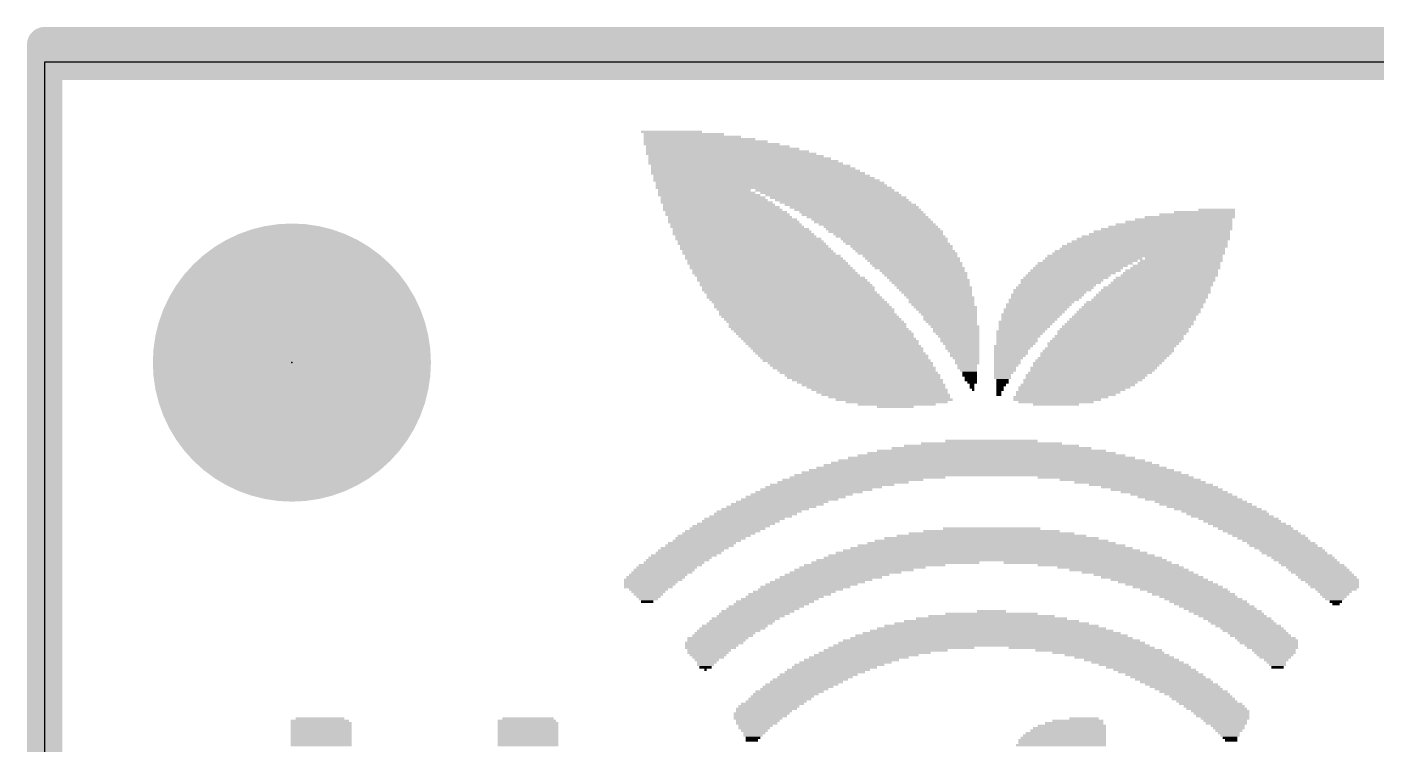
# Model space of a CAD drawing. Extents: x -0.1 to 68.7, y -0.4 to 53.6.
# Drawn here: x -0.13 to 9.57, y 48.44 to 53.59 of the extents above; entities that cross this region are included whole.
import ezdxf

# ---------------------------------------------------------------- set-up
doc = ezdxf.new("R2010")
doc.units = 0
for name, color, linetype in [('1', 12, 'CONTINUOUS'), ('16', 132, 'CONTINUOUS'), ('20', 4, 'CONTINUOUS'), ('21', 40, 'CONTINUOUS'), ('23', 53, 'CONTINUOUS'), ('41', 12, 'CONTINUOUS'), ('51', 253, 'CONTINUOUS')]:
    doc.layers.add(name, color=color, linetype=linetype)

# ---------------------------------------------------------------- blocks, each defined once
blk = doc.blocks.new('PIE')
at = {"const_width": 0.5}
blk.add_lwpolyline([(0, -0.25, 1), (0, 0.25, 1), (0, -0.25)], format="xyb", dxfattribs=at)
blk = doc.blocks.new('RECT')
blk.add_solid([(-0.5, -0.5), (0.5, -0.5), (-0.5, 0.5), (0.5, 0.5)])

msp = doc.modelspace()

# ---------------------------------------------------------------- linework, layer by layer
at = {"layer": '1', "const_width": 0.254}
for points in [[(0, 34.29), (0, 53.34)], [(0, 53.34), (68.58, 53.34)]]:
    msp.add_lwpolyline(points, dxfattribs=at)
at = {"layer": '1', "const_width": 0.127}
for points in [[(0.0635, 53.34, 1), (-0.0635, 53.34)], [(0, 53.4035, 1), (0, 53.2765)]]:
    msp.add_lwpolyline(points, format="xyb", dxfattribs=at)
at = {"layer": '16', "const_width": 0.254}
for points in [[(0, 53.467), (0, 34.29)], [(68.58, 53.467), (0, 53.467)]]:
    msp.add_lwpolyline(points, dxfattribs=at)
at = {"layer": '16', "const_width": 0.127}
for points in [[(0.0635, 53.467, 1), (-0.0635, 53.467)], [(0, 53.5305, 1), (0, 53.4035)]]:
    msp.add_lwpolyline(points, format="xyb", dxfattribs=at)
at = {"layer": '20'}
for p, q in [((64.516, 53.34), (0, 53.34)), ((0, 53.34), (0, 0))]:
    msp.add_line(p, q, dxfattribs=at)
at = {"layer": '23'}
msp.add_point((1.778, 51.181), dxfattribs=at)
at = {"layer": '41'}
for points, const_width in [([(1.778, 51.931, 0.4142), (1.028, 51.181)], 0.5), ([(2.528, 51.181, 0.4142), (1.778, 51.931)], 0.5), ([(1.778, 52.056, 1), (1.778, 51.806)], 0.25), ([(1.778, 51.806, 1), (1.778, 52.056)], 0.25), ([(1.028, 51.181, 0.4142), (1.778, 50.431)], 0.5), ([(1.153, 51.181, 1), (0.903, 51.181)], 0.25), ([(1.778, 50.431, 0.4142), (2.528, 51.181)], 0.5), ([(2.653, 51.181, 1), (2.403, 51.181)], 0.25), ([(0.903, 51.181, 1), (1.153, 51.181)], 0.25), ([(2.403, 51.181, 1), (2.653, 51.181)], 0.25), ([(1.778, 50.556, 1), (1.778, 50.306)], 0.25), ([(1.778, 50.306, 1), (1.778, 50.556)], 0.25)]:
    msp.add_lwpolyline(points, format="xyb", dxfattribs=dict(at, const_width=const_width))
at = {"layer": '51'}
for p, q in [((64.516, 53.34), (0, 53.34)), ((0, 53.34), (0, 0))]:
    msp.add_line(p, q, dxfattribs=at)

# ---------------------------------------------------------------- block references
at = {"layer": '1'}
msp.add_blockref('PIE', (1.778, 51.181), dxfattribs=at)
at = {"layer": '21', "yscale": 0.0175}
for p, xscale in [((4.508, 52.8395), 0.4375), ((4.5956, 52.822), 0.5775), ((4.6568, 52.8045), 0.7), ((4.7093, 52.787), 0.805), ((4.753, 52.7695), 0.8925), ((4.7968, 52.752), 0.98), ((4.8406, 52.7345), 1.0325), ((4.9106, 52.6995), 1.1725), ((4.9368, 52.682), 1.225), ((4.8756, 52.717), 1.1025), ((4.9718, 52.6645), 1.26), ((4.9981, 52.647), 1.3125), ((5.0243, 52.6295), 1.365), ((5.0418, 52.612), 1.4), ((5.0768, 52.5945), 1.435), ((5.0943, 52.577), 1.47), ((5.1118, 52.5595), 1.505), ((5.1293, 52.542), 1.54), ((5.1555, 52.5245), 1.5574), ((5.173, 52.507), 1.5925), ((5.1905, 52.4895), 1.6275), ((5.2168, 52.472), 1.645), ((5.2256, 52.4545), 1.6625), ((5.2431, 52.437), 1.6975), ((4.7443, 52.4195), 0.665), ((4.7618, 52.402), 0.7), ((4.7793, 52.3845), 0.735), ((5.6105, 52.4195), 0.9975), ((5.6456, 52.402), 0.9975), ((5.6718, 52.3845), 0.98), ((4.8143, 52.3495), 0.77), ((4.8318, 52.332), 0.805), ((4.8056, 52.367), 0.7525), ((4.8493, 52.3145), 0.805), ((4.8668, 52.297), 0.84), ((5.7068, 52.367), 0.98), ((5.7331, 52.3495), 0.9625), ((5.7593, 52.332), 0.945), ((5.7943, 52.3145), 0.945), ((5.8205, 52.297), 0.9275), ((4.8756, 52.2795), 0.8575), ((4.9018, 52.262), 0.875), ((4.9106, 52.2445), 0.8925), ((4.928, 52.227), 0.8925), ((4.9455, 52.2095), 0.9275), ((4.9543, 52.192), 0.945), ((5.8468, 52.2795), 0.91), ((5.8731, 52.262), 0.8925), ((5.8906, 52.2445), 0.8925), ((5.9168, 52.227), 0.875), ((5.9431, 52.2095), 0.8575), ((5.9606, 52.192), 0.8575), ((8.1568, 52.192), 0.77), ((8.1918, 52.2095), 0.7), ((8.2355, 52.227), 0.6475), ((8.2881, 52.2445), 0.5425), ((8.3406, 52.262), 0.4375), ((8.4281, 52.2795), 0.2625), ((4.9718, 52.1745), 0.945), ((4.9806, 52.157), 0.9625), ((5.0068, 52.1395), 0.98), ((5.0156, 52.122), 0.9975), ((5.0243, 52.1045), 1.015), ((5.9868, 52.1745), 0.84), ((6.0131, 52.157), 0.8225), ((6.0305, 52.1395), 0.8225), ((6.048, 52.122), 0.8225), ((6.0655, 52.1045), 0.7875), ((8.0168, 52.1045), 1.015), ((8.0343, 52.122), 0.98), ((8.0693, 52.1395), 0.945), ((8.0956, 52.157), 0.8925), ((8.1218, 52.1745), 0.84), ((5.0418, 52.087), 1.015), ((5.0593, 52.0695), 1.05), ((5.0768, 52.052), 1.05), ((5.0856, 52.0345), 1.0675), ((5.1118, 51.9995), 1.085), ((5.1031, 52.017), 1.0675), ((6.0831, 52.087), 0.7875), ((6.1093, 52.0695), 0.77), ((6.1181, 52.052), 0.7525), ((6.1356, 52.0345), 0.7525), ((6.1618, 52.017), 0.735), ((6.1706, 51.9995), 0.7175), ((7.8943, 51.9995), 1.19), ((7.9118, 52.017), 1.19), ((7.9293, 52.0345), 1.155), ((7.9468, 52.052), 1.12), ((7.9731, 52.0695), 1.1025), ((7.9906, 52.087), 1.0675), ((5.1293, 51.982), 1.085), ((5.1381, 51.9645), 1.1025), ((5.1643, 51.947), 1.12), ((5.173, 51.9295), 1.1375), ((5.1905, 51.912), 1.1375), ((5.1993, 51.8945), 1.155), ((6.1881, 51.982), 0.7175), ((6.2056, 51.9645), 0.7175), ((6.2231, 51.947), 0.6825), ((6.2406, 51.9295), 0.6825), ((6.2493, 51.912), 0.665), ((6.2668, 51.8945), 0.6651), ((7.4831, 51.8945), 0.6825), ((7.5181, 51.912), 0.6825), ((7.5443, 51.9295), 0.7), ((7.8418, 51.947), 1.26), ((7.8681, 51.9645), 1.2425), ((7.8768, 51.982), 1.225), ((8.1568, 51.8945), 0.595), ((8.1743, 51.912), 0.595), ((8.1918, 51.9295), 0.56), ((5.2168, 51.877), 1.155), ((5.2256, 51.8595), 1.1725), ((5.2518, 51.8245), 1.19), ((5.2431, 51.842), 1.1725), ((5.2693, 51.807), 1.19), ((6.2755, 51.877), 0.6475), ((6.2931, 51.8595), 0.6475), ((6.3106, 51.842), 0.6125), ((6.3281, 51.8245), 0.6125), ((6.3368, 51.807), 0.595), ((7.3605, 51.807), 0.6125), ((7.3868, 51.8245), 0.63), ((7.4131, 51.842), 0.6475), ((7.4306, 51.8595), 0.6475), ((7.4568, 51.877), 0.665), ((8.0868, 51.807), 0.7), ((8.0956, 51.8245), 0.6825), ((8.1043, 51.842), 0.665), ((8.1306, 51.8595), 0.6475), ((8.1393, 51.877), 0.63), ((5.3043, 51.772), 1.225), ((5.2956, 51.7895), 1.2075), ((5.3218, 51.7545), 1.2249), ((5.3306, 51.737), 1.2425), ((5.3481, 51.7195), 1.2425), ((5.3481, 51.702), 1.2425), ((6.3456, 51.7895), 0.5775), ((6.3631, 51.772), 0.5775), ((6.3718, 51.7545), 0.56), ((6.3806, 51.737), 0.5425), ((6.3981, 51.7195), 0.5425), ((6.4068, 51.702), 0.525), ((7.2468, 51.702), 0.56), ((7.2643, 51.7195), 0.56), ((7.2818, 51.737), 0.56), ((7.3168, 51.772), 0.595), ((7.3081, 51.7545), 0.5775), ((7.3431, 51.7895), 0.6125), ((7.9906, 51.702), 0.7875), ((7.9993, 51.7195), 0.77), ((8.0256, 51.737), 0.7525), ((8.0343, 51.7545), 0.735), ((8.0518, 51.772), 0.735), ((8.0606, 51.7895), 0.7175), ((5.3655, 51.6845), 1.2425), ((5.383, 51.667), 1.2425), ((5.3918, 51.6495), 1.26), ((5.4093, 51.632), 1.26), ((5.4268, 51.6145), 1.26), ((6.4156, 51.6845), 0.5075), ((6.4243, 51.667), 0.49), ((6.4418, 51.6495), 0.49), ((6.4506, 51.632), 0.4725), ((6.4506, 51.6145), 0.4725), ((7.1856, 51.632), 0.5075), ((7.1681, 51.6145), 0.4725), ((7.2118, 51.667), 0.525), ((7.2031, 51.6495), 0.5075), ((7.2293, 51.6845), 0.525), ((7.9206, 51.6145), 0.8575), ((7.9381, 51.632), 0.8225), ((7.9556, 51.6495), 0.8225), ((7.9643, 51.667), 0.805), ((7.9818, 51.6845), 0.805), ((5.4443, 51.597), 1.26), ((5.4531, 51.5795), 1.2775), ((5.4706, 51.562), 1.2775), ((5.4793, 51.5445), 1.26), ((5.4881, 51.527), 1.2775), ((5.5056, 51.5095), 1.2775), ((6.4593, 51.597), 0.455), ((6.4768, 51.5795), 0.455), ((6.4855, 51.562), 0.4375), ((6.4943, 51.5445), 0.42), ((6.503, 51.527), 0.4025), ((6.5118, 51.5095), 0.385), ((7.0981, 51.527), 0.4375), ((7.0893, 51.5095), 0.42), ((7.1243, 51.562), 0.455), ((7.1156, 51.5445), 0.4375), ((7.1505, 51.597), 0.4725), ((7.1418, 51.5795), 0.455), ((7.8331, 51.5095), 0.8925), ((7.8506, 51.527), 0.8925), ((7.8681, 51.5445), 0.8925), ((7.8768, 51.562), 0.875), ((7.8943, 51.5795), 0.875), ((7.9031, 51.597), 0.8575), ((5.5231, 51.492), 1.2775), ((5.5406, 51.4745), 1.2775), ((5.5581, 51.457), 1.2775), ((5.5581, 51.4395), 1.2775), ((5.5756, 51.422), 1.2775), ((6.5118, 51.492), 0.385), ((6.5206, 51.4745), 0.3675), ((6.5293, 51.457), 0.35), ((6.5468, 51.4395), 0.35), ((6.5556, 51.422), 0.3325), ((7.0543, 51.457), 0.385), ((7.0368, 51.422), 0.35), ((7.0631, 51.4745), 0.4025), ((7.0456, 51.4395), 0.3675), ((7.0806, 51.492), 0.4025), ((7.7631, 51.422), 0.9275), ((7.7806, 51.4395), 0.9275), ((7.7981, 51.457), 0.9275), ((7.8068, 51.4745), 0.91), ((7.8243, 51.492), 0.91), ((5.593, 51.4045), 1.2775), ((5.6105, 51.387), 1.2775), ((5.6193, 51.3695), 1.26), ((5.6368, 51.352), 1.26), ((5.6543, 51.3345), 1.26), ((5.6631, 51.317), 1.2425), ((6.5556, 51.4045), 0.3325), ((6.5643, 51.387), 0.315), ((6.5731, 51.3695), 0.2975), ((6.5818, 51.352), 0.28), ((6.5818, 51.3345), 0.28), ((6.5906, 51.317), 0.2625), ((7.0193, 51.4045), 0.35), ((7.0018, 51.3695), 0.315), ((6.9843, 51.317), 0.28), ((7.0106, 51.387), 0.3325), ((6.9931, 51.352), 0.2975), ((6.9931, 51.3345), 0.2975), ((7.6843, 51.317), 0.945), ((7.7018, 51.3345), 0.945), ((7.7193, 51.352), 0.945), ((7.7281, 51.3695), 0.9275), ((7.7543, 51.4045), 0.945), ((7.7456, 51.387), 0.9275), ((5.6806, 51.2995), 1.2425), ((5.6981, 51.282), 1.2425), ((5.7068, 51.2645), 1.225), ((5.7243, 51.247), 1.225), ((5.7418, 51.2295), 1.225), ((6.5993, 51.2995), 0.245), ((6.5993, 51.282), 0.245), ((6.6081, 51.2645), 0.2275), ((6.6168, 51.247), 0.21), ((6.6168, 51.2295), 0.21), ((6.9668, 51.2995), 0.28), ((6.9493, 51.2645), 0.245), ((6.9493, 51.247), 0.245), ((6.9405, 51.2295), 0.2275), ((6.9581, 51.282), 0.2625), ((7.6318, 51.247), 0.945), ((7.6231, 51.2295), 0.9275), ((7.6493, 51.2645), 0.945), ((7.6581, 51.282), 0.9275), ((7.6756, 51.2995), 0.9275), ((5.7506, 51.212), 1.2075), ((5.7681, 51.1945), 1.2075), ((5.7943, 51.177), 1.19), ((5.8031, 51.1595), 1.1725), ((5.8205, 51.142), 1.1725), ((5.838, 51.1245), 1.1375), ((6.6256, 51.212), 0.1925), ((6.6343, 51.1945), 0.175), ((6.6343, 51.177), 0.175), ((6.6343, 51.1595), 0.14), ((6.6343, 51.142), 0.14), ((6.6431, 51.1245), 0.1225), ((6.923, 51.1945), 0.1925), ((6.923, 51.177), 0.1925), ((6.9318, 51.212), 0.21), ((6.9143, 51.1595), 0.175), ((6.9056, 51.142), 0.1575), ((6.9056, 51.1245), 0.1575), ((7.5443, 51.142), 0.91), ((7.5356, 51.1245), 0.8925), ((7.5706, 51.177), 0.9275), ((7.5618, 51.1595), 0.91), ((7.588, 51.1945), 0.9275), ((7.6056, 51.212), 0.9275), ((5.8556, 51.107), 1.1375), ((5.8818, 51.0895), 1.12), ((5.8906, 51.072), 1.1025), ((5.9168, 51.0545), 1.085), ((5.9343, 51.037), 1.05), ((6.6518, 51.107), 0.105), ((6.6518, 51.0895), 0.105), ((6.6606, 51.072), 0.0875), ((6.6606, 51.0545), 0.0875), ((6.6693, 51.037), 0.07), ((6.8968, 51.107), 0.14), ((6.8881, 51.0895), 0.1225), ((6.8881, 51.072), 0.1225), ((6.8881, 51.0545), 0.0875), ((6.8881, 51.037), 0.0875), ((7.4656, 51.0545), 0.8575), ((7.4481, 51.037), 0.8225), ((7.4918, 51.0895), 0.875), ((7.4831, 51.072), 0.8575), ((7.5181, 51.107), 0.8925), ((5.9606, 51.0195), 1.0325), ((5.9781, 51.002), 0.9975), ((6.0043, 50.9845), 0.98), ((6.0218, 50.967), 0.945), ((6.048, 50.9495), 0.9275), ((6.0743, 50.932), 0.875), ((6.6693, 51.0195), 0.035), ((6.6693, 51.002), 0.035), ((6.6781, 50.9845), 0.0175), ((6.8793, 51.0195), 0.07), ((6.8706, 51.002), 0.0525), ((6.8706, 50.9845), 0.0525), ((6.8618, 50.967), 0.035), ((6.8618, 50.9495), 0.035), ((7.3081, 50.932), 0.6825), ((7.3605, 50.967), 0.7525), ((7.3431, 50.9495), 0.7175), ((7.4043, 51.002), 0.805), ((7.3868, 50.9845), 0.77), ((7.4306, 51.0195), 0.8225), ((6.1093, 50.9145), 0.84), ((6.1268, 50.897), 0.735), ((6.1268, 50.8795), 0.56), ((6.1181, 50.862), 0.2625), ((7.2818, 50.9145), 0.63), ((7.2731, 50.897), 0.5425), ((7.2731, 50.8795), 0.3325), ((6.8093, 50.547), 1.645), ((6.8093, 50.5645), 1.435), ((6.8093, 50.582), 1.26), ((6.8093, 50.5995), 1.015), ((6.8093, 50.617), 0.665), ((6.8093, 50.442), 2.415), ((6.8093, 50.4595), 2.31), ((6.8093, 50.477), 2.205), ((6.8093, 50.4945), 2.065), ((6.8093, 50.512), 1.925), ((6.8093, 50.5295), 1.785), ((5.9168, 50.3545), 1.12), ((6.8093, 50.372), 2.835), ((6.8093, 50.3895), 2.73), ((6.8093, 50.407), 2.625), ((6.8093, 50.4245), 2.52), ((7.7018, 50.3545), 1.12), ((5.4968, 50.2495), 0.77), ((5.5493, 50.267), 0.805), ((5.6018, 50.2845), 0.84), ((5.6631, 50.302), 0.8925), ((5.7418, 50.3195), 0.945), ((5.8118, 50.337), 1.015), ((7.8068, 50.337), 1.015), ((7.8768, 50.3195), 0.945), ((7.9556, 50.302), 0.8925), ((8.0168, 50.2845), 0.84), ((8.0693, 50.267), 0.805), ((8.1218, 50.2495), 0.77), ((5.2693, 50.162), 0.665), ((5.3043, 50.1795), 0.665), ((5.3568, 50.197), 0.7), ((5.4005, 50.2145), 0.7175), ((5.4443, 50.232), 0.735), ((8.1743, 50.232), 0.735), ((8.218, 50.2145), 0.7175), ((8.2618, 50.197), 0.7), ((8.3143, 50.1795), 0.665), ((8.3493, 50.162), 0.665), ((5.0331, 50.057), 0.5775), ((5.0768, 50.0745), 0.595), ((5.1118, 50.092), 0.595), ((5.1381, 50.1095), 0.6125), ((5.1818, 50.127), 0.63), ((5.2256, 50.1445), 0.6475), ((8.3931, 50.1445), 0.6475), ((8.4368, 50.127), 0.63), ((8.4806, 50.1095), 0.6125), ((8.5068, 50.092), 0.595), ((8.5418, 50.0745), 0.595), ((8.5855, 50.057), 0.5775), ((4.8756, 49.9695), 0.5425), ((4.9106, 49.987), 0.5425), ((4.9368, 50.0045), 0.56), ((4.9718, 50.022), 0.56), ((5.0068, 50.0395), 0.56), ((6.8093, 49.9695), 0.98), ((6.8093, 49.987), 0.7), ((8.6118, 50.0395), 0.56), ((8.6468, 50.022), 0.56), ((8.6818, 50.0045), 0.56), ((8.7081, 49.987), 0.5425), ((8.7431, 49.9695), 0.5425), ((4.7093, 49.8645), 0.49), ((4.7268, 49.882), 0.49), ((4.7618, 49.8995), 0.49), ((4.7881, 49.917), 0.5075), ((4.8143, 49.9345), 0.525), ((4.8493, 49.952), 0.525), ((6.8093, 49.8645), 1.925), ((6.8093, 49.882), 1.785), ((6.8093, 49.8995), 1.68), ((6.8093, 49.917), 1.54), ((6.8093, 49.9345), 1.365), ((6.8093, 49.952), 1.19), ((8.7693, 49.952), 0.525), ((8.8043, 49.9345), 0.525), ((8.8306, 49.917), 0.5075), ((8.8568, 49.8995), 0.49), ((8.8918, 49.882), 0.49), ((8.9093, 49.8645), 0.49), ((4.5518, 49.7595), 0.455), ((4.5693, 49.777), 0.455), ((4.5956, 49.7945), 0.4725), ((4.6306, 49.812), 0.4725), ((4.6481, 49.8295), 0.4725), ((4.6743, 49.847), 0.49), ((6.8093, 49.7595), 2.52), ((6.8181, 49.777), 2.4325), ((6.8093, 49.7945), 2.345), ((6.8093, 49.812), 2.24), ((6.8093, 49.8295), 2.135), ((6.8093, 49.847), 2.03), ((8.9443, 49.847), 0.49), ((8.9706, 49.8295), 0.4725), ((8.9881, 49.812), 0.4725), ((9.023, 49.7945), 0.4725), ((9.0493, 49.777), 0.455), ((9.0668, 49.7595), 0.455), ((4.4381, 49.672), 0.4375), ((4.4556, 49.6895), 0.4375), ((4.4731, 49.707), 0.4375), ((4.4993, 49.7245), 0.455), ((4.5255, 49.742), 0.4375), ((5.7593, 49.672), 0.805), ((5.8205, 49.6895), 0.8575), ((5.8818, 49.707), 0.91), ((5.9693, 49.7245), 1.015), ((6.1181, 49.742), 1.2075), ((7.5006, 49.742), 1.2075), ((7.6493, 49.7245), 1.015), ((7.7368, 49.707), 0.91), ((7.7981, 49.6895), 0.8575), ((7.8593, 49.672), 0.805), ((9.093, 49.742), 0.4375), ((9.1193, 49.7245), 0.455), ((9.1456, 49.707), 0.4375), ((9.1631, 49.6895), 0.4375), ((9.1806, 49.672), 0.4375), ((4.3768, 49.6195), 0.42), ((4.3593, 49.602), 0.385), ((4.3418, 49.567), 0.35), ((4.3506, 49.5845), 0.3675), ((4.3943, 49.637), 0.42), ((4.4118, 49.6545), 0.42), ((5.4706, 49.567), 0.6475), ((5.5143, 49.5845), 0.665), ((5.5581, 49.602), 0.6825), ((5.6018, 49.6195), 0.7), ((5.6543, 49.637), 0.735), ((5.6981, 49.6545), 0.7525), ((7.9206, 49.6545), 0.7525), ((7.9643, 49.637), 0.735), ((8.0168, 49.6195), 0.7), ((8.0606, 49.602), 0.6825), ((8.1043, 49.5845), 0.665), ((8.148, 49.567), 0.6475), ((9.2068, 49.6545), 0.42), ((9.2243, 49.637), 0.42), ((9.2418, 49.6195), 0.42), ((9.2593, 49.602), 0.385), ((9.2681, 49.5845), 0.3675), ((9.2768, 49.567), 0.35), ((4.3418, 49.5495), 0.28), ((4.3418, 49.532), 0.245), ((4.3418, 49.5145), 0.21), ((4.3418, 49.497), 0.175), ((4.3418, 49.4795), 0.14), ((5.2868, 49.4795), 0.56), ((5.3218, 49.497), 0.56), ((5.3568, 49.5145), 0.595), ((5.3918, 49.532), 0.595), ((5.4356, 49.5495), 0.6125), ((8.1918, 49.5495), 0.63), ((8.2268, 49.532), 0.595), ((8.2618, 49.5145), 0.595), ((8.2968, 49.497), 0.56), ((8.3318, 49.4795), 0.56), ((9.2856, 49.5495), 0.2975), ((9.2768, 49.532), 0.245), ((9.2768, 49.5145), 0.21), ((9.2768, 49.497), 0.175), ((9.2768, 49.4795), 0.14), ((4.3331, 49.462), 0.0875), ((5.1031, 49.3745), 0.5075), ((5.1293, 49.392), 0.525), ((5.1643, 49.4095), 0.525), ((5.1905, 49.427), 0.5425), ((5.2256, 49.4445), 0.5425), ((5.2518, 49.462), 0.56), ((6.8093, 49.3745), 0.665), ((6.8093, 49.392), 0.21), ((8.3668, 49.462), 0.56), ((8.3931, 49.4445), 0.5425), ((8.4281, 49.427), 0.5425), ((8.4543, 49.4095), 0.525), ((8.4893, 49.392), 0.525), ((8.5156, 49.3745), 0.5075), ((9.2856, 49.462), 0.0875), ((9.2856, 49.4445), 0.0525), ((4.963, 49.287), 0.4725), ((4.9981, 49.3045), 0.4725), ((5.0156, 49.322), 0.4725), ((5.0418, 49.3395), 0.49), ((5.0768, 49.357), 0.49), ((6.8093, 49.287), 1.54), ((6.8093, 49.3045), 1.4), ((6.8093, 49.322), 1.26), ((6.8093, 49.3395), 1.085), ((6.8093, 49.357), 0.91), ((8.5418, 49.357), 0.49), ((8.5768, 49.3395), 0.49), ((8.603, 49.322), 0.4725), ((8.6205, 49.3045), 0.4725), ((8.6555, 49.287), 0.4725), ((4.8318, 49.182), 0.42), ((4.8406, 49.1995), 0.4375), ((4.8756, 49.217), 0.4375), ((4.8931, 49.2345), 0.4375), ((4.9193, 49.252), 0.455), ((4.9455, 49.2695), 0.4725), ((6.8093, 49.182), 2.135), ((6.8093, 49.1995), 2.03), ((6.8093, 49.217), 1.96), ((6.8093, 49.2345), 1.855), ((6.8093, 49.252), 1.7501), ((6.8093, 49.2695), 1.645), ((8.6818, 49.2695), 0.455), ((8.6993, 49.252), 0.455), ((8.7256, 49.2345), 0.4375), ((8.7431, 49.217), 0.4375), ((8.7781, 49.1995), 0.4375), ((8.7956, 49.182), 0.4375), ((4.8143, 49.1645), 0.42), ((4.7968, 49.147), 0.385), ((4.7881, 49.1295), 0.3675), ((4.7793, 49.112), 0.315), ((4.7706, 49.0945), 0.2975), ((5.9693, 49.0945), 0.805), ((6.048, 49.112), 0.8925), ((6.1618, 49.1295), 1.05), ((6.8093, 49.147), 2.275), ((6.8093, 49.1645), 2.205), ((7.4568, 49.1295), 1.05), ((7.5793, 49.112), 0.91), ((7.6493, 49.0945), 0.805), ((8.8043, 49.1645), 0.42), ((8.8218, 49.147), 0.385), ((8.8306, 49.1295), 0.3675), ((8.8393, 49.112), 0.315), ((8.8481, 49.0945), 0.2975), ((4.7706, 49.077), 0.2625), ((4.7706, 49.0595), 0.2275), ((4.7618, 49.042), 0.175), ((4.753, 49.007), 0.1225), ((4.7618, 49.0245), 0.14), ((4.753, 48.9895), 0.0875), ((5.6806, 48.9895), 0.6125), ((5.7156, 49.007), 0.6475), ((5.7593, 49.0245), 0.665), ((5.8031, 49.042), 0.6825), ((5.8556, 49.0595), 0.7175), ((5.9081, 49.077), 0.7525), ((7.7106, 49.077), 0.7525), ((7.7631, 49.0595), 0.7175), ((7.8155, 49.042), 0.6825), ((7.8593, 49.0245), 0.665), ((7.9031, 49.007), 0.6475), ((7.9381, 48.9895), 0.6125), ((8.8481, 49.077), 0.2625), ((8.8481, 49.0595), 0.2275), ((8.8568, 49.042), 0.175), ((8.8568, 49.0245), 0.14), ((8.8656, 49.007), 0.1225), ((8.8656, 48.9895), 0.0875), ((4.753, 48.972), 0.0175), ((5.5056, 48.902), 0.5425), ((5.5406, 48.9195), 0.5425), ((5.5668, 48.937), 0.56), ((5.6105, 48.9545), 0.5775), ((5.6368, 48.972), 0.5949), ((7.9818, 48.972), 0.595), ((8.0081, 48.9545), 0.5775), ((8.0518, 48.937), 0.56), ((8.0781, 48.9195), 0.5425), ((8.1131, 48.902), 0.5425), ((5.3306, 48.797), 0.4725), ((5.3568, 48.8145), 0.49), ((5.3918, 48.832), 0.49), ((5.4181, 48.8495), 0.5075), ((5.4443, 48.867), 0.525), ((5.4793, 48.8845), 0.525), ((8.1393, 48.8845), 0.525), ((8.1743, 48.867), 0.525), ((8.2005, 48.8495), 0.5075), ((8.2268, 48.832), 0.49), ((8.2618, 48.8145), 0.49), ((8.2881, 48.797), 0.4725), ((5.1905, 48.692), 0.4375), ((5.2081, 48.7095), 0.4375), ((5.2343, 48.727), 0.455), ((5.2606, 48.7445), 0.4375), ((5.2868, 48.762), 0.455), ((5.3043, 48.7795), 0.455), ((8.3143, 48.7795), 0.455), ((8.3318, 48.762), 0.455), ((8.3581, 48.7445), 0.4375), ((8.3843, 48.727), 0.455), ((8.4106, 48.7095), 0.4375), ((8.4281, 48.692), 0.4375), ((1.9793, 48.6045), 0.4201), ((1.9793, 48.622), 0.35), ((3.4668, 48.6045), 0.42), ((3.4756, 48.622), 0.3675), ((5.1555, 48.657), 0.4025), ((5.1468, 48.6395), 0.385), ((5.1293, 48.622), 0.35), ((5.173, 48.6745), 0.4025), ((5.1293, 48.6045), 0.315), ((7.4306, 48.6045), 0.3675), ((7.4743, 48.622), 0.21), ((8.4543, 48.6745), 0.42), ((8.4631, 48.657), 0.4025), ((8.4718, 48.6395), 0.385), ((8.4893, 48.622), 0.35), ((8.4893, 48.6045), 0.315), ((1.988, 48.587), 0.4376), ((1.988, 48.5695), 0.4376), ((1.988, 48.552), 0.4376), ((1.988, 48.5345), 0.4376), ((1.988, 48.517), 0.4376), ((1.988, 48.4995), 0.4376), ((3.4756, 48.587), 0.4375), ((3.4756, 48.5695), 0.4375), ((3.4756, 48.552), 0.4375), ((3.4756, 48.5345), 0.4375), ((3.4756, 48.517), 0.4375), ((3.4756, 48.4995), 0.4375), ((5.1206, 48.587), 0.2975), ((5.1118, 48.5695), 0.245), ((5.1031, 48.552), 0.2275), ((5.1031, 48.5345), 0.1925), ((5.0943, 48.4995), 0.14), ((5.1031, 48.517), 0.1575), ((7.3343, 48.4995), 0.595), ((7.3431, 48.517), 0.5775), ((7.3605, 48.5345), 0.5425), ((7.3693, 48.552), 0.525), ((7.3868, 48.5695), 0.49), ((7.4043, 48.587), 0.42), ((8.4981, 48.587), 0.2975), ((8.5068, 48.5695), 0.245), ((8.5156, 48.552), 0.2275), ((8.5156, 48.5345), 0.1925), ((8.5156, 48.517), 0.1575), ((8.5243, 48.4995), 0.14), ((1.988, 48.482), 0.4376), ((1.988, 48.4645), 0.4376), ((1.988, 48.447), 0.4376), ((1.988, 48.4295), 0.4376), ((3.4756, 48.482), 0.4375), ((3.4756, 48.4645), 0.4375), ((3.4756, 48.447), 0.4375), ((3.4756, 48.4295), 0.4375), ((5.0943, 48.482), 0.105), ((5.0856, 48.4645), 0.0875), ((7.3081, 48.4295), 0.6475), ((7.3168, 48.4645), 0.63), ((7.3168, 48.447), 0.63), ((7.3256, 48.482), 0.6125), ((8.5243, 48.482), 0.105), ((8.5331, 48.4645), 0.0875)]:
    msp.add_blockref('RECT', p, dxfattribs=dict(at, xscale=xscale))

doc.saveas('drawing.dxf')
